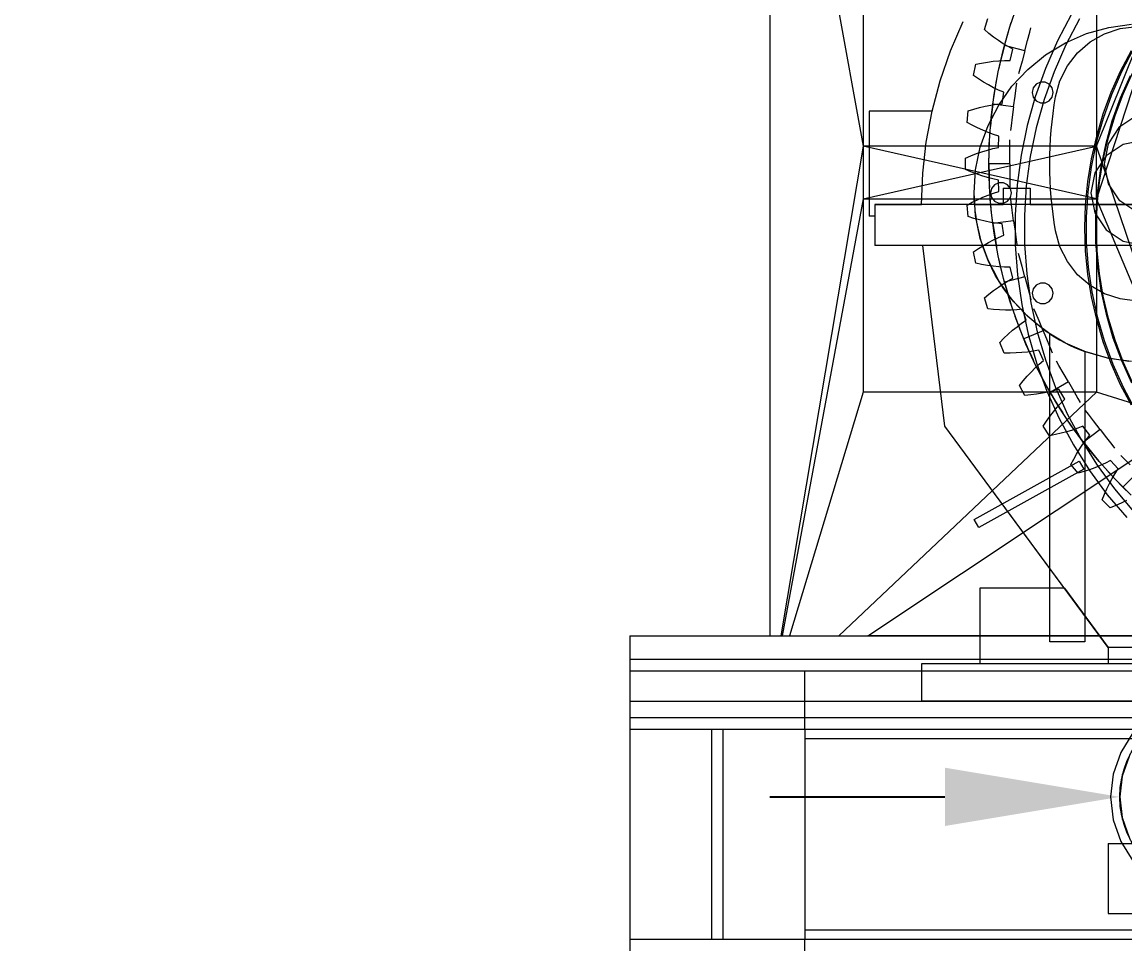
# Model space of a CAD drawing. Header units: millimetres. Extents: x -191664 to 191490, y -197311 to 10263.
# Drawn here: x 24107 to 25053, y 1055 to 1847 of the extents above; entities that cross this region are included whole.
import ezdxf

# ---------------------------------------------------------------- set-up
doc = ezdxf.new("R2010")
doc.units = ezdxf.units.MM
for name, color, linetype, lineweight in [('COTAS_O', 1, 'Continuous', 0), ('COTAS_P', 1, 'Continuous', 0), ('COTAS_R', 1, 'Continuous', 0), ('lateral_briquetadora', 7, 'Continuous', 0), ('lateral_C05', 7, 'Continuous', 0), ('TAMBORES_R', 3, 'Continuous', 0)]:
    doc.layers.add(name, color=color, linetype=linetype, lineweight=lineweight)
doc.dimstyles.new('PLANTA_100', dxfattribs={"dimtxt": 250, "dimasz": 150, "dimexe": 150, "dimexo": 80, "dimgap": 100, "dimtad": 1, "dimtih": 1, "dimtoh": 1, "dimdec": 1, "dimdsep": 46, "dimcen": 0.09, "dimclrd": 1, "dimclre": 1, "dimclrt": 1, "dimadec": 0, "dimazin": 0, "dimtfac": 1, "dimtdec": 4, "dimtofl": 0, "dimtmove": 0, "dimatfit": 3, "dimfxl": 1, "dimtolj": 1, "dimtzin": 0, "dimarcsym": 0})

# ---------------------------------------------------------------- blocks, each defined once
blk = doc.blocks.new('*D7')
at = {"layer": 'COTAS_P', "color": 1, "lineweight": -2, "transparency": 16777216}
for p, q in [((25334.81, 3271.57), (25080.53, 4103.58)), ((16187.4, 1228.91), (24980.92, 3916.29)), ((16254.38, 496.51), (16000.11, 1328.52))]:
    blk.add_line(p, q, dxfattribs=at)
at = {"layer": 'COTAS_P', "color": 1, "transparency": 16777216}
for points in [[(24973.62, 3940.2), (24988.23, 3892.38), (25124.37, 3960.13)], [(16180.1, 1252.82), (16194.71, 1205), (16043.95, 1185.07)]]:
    blk.add_solid(points, dxfattribs=at)
at = {"layer": 'Defpoints', "color": 0, "transparency": 16777216}
for p in [(25124.37, 3960.13), (25358.19, 3195.06), (16277.76, 420)]:
    blk.add_point(p, dxfattribs=at)
blk = doc.blocks.new('*D18')
at = {"layer": 'COTAS_O', "color": 1, "lineweight": -2, "transparency": 16777216}
for p, q in [((24708.19, 2300), (25478.19, 2300)), ((25328.19, 150), (25328.19, 2150)), ((24708.19, 0), (25478.19, 0))]:
    blk.add_line(p, q, dxfattribs=at)
at = {"layer": 'COTAS_O', "color": 1, "transparency": 16777216}
for points in [[(25303.19, 2150), (25353.19, 2150), (25328.19, 2300)], [(25303.19, 150), (25353.19, 150), (25328.19, 0)]]:
    blk.add_solid(points, dxfattribs=at)
at = {"layer": 'Defpoints', "color": 0, "transparency": 16777216}
for p in [(24628.19, 2300), (25328.19, 2300), (24628.19, 0)]:
    blk.add_point(p, dxfattribs=at)
blk = doc.blocks.new('*D26')
at = {"layer": 'COTAS_R', "color": 1, "lineweight": -2, "transparency": 16777216}
for p, q in [((24748.19, 1182), (24898.19, 1182)), ((25128.1, 1182), (25128.28, 1182)), ((25128.19, 1181.91), (25128.19, 1182.09))]:
    blk.add_line(p, q, dxfattribs=at)
at = {"layer": 'COTAS_R', "color": 1, "transparency": 16777216}
blk.add_solid([(24898.19, 1207), (24898.19, 1157), (25048.19, 1182)], dxfattribs=at)
at = {"layer": 'Defpoints', "color": 0, "transparency": 16777216}
for p in [(25048.19, 1182), (25208.19, 1182)]:
    blk.add_point(p, dxfattribs=at)

msp = doc.modelspace()

# ---------------------------------------------------------------- linework, layer by layer
at = {"layer": 'lateral_briquetadora', "color": 9, "true_color": 0xb9c3c2}
for p, q in [((24748.19, 2180), (24828.19, 1740)), ((24748.19, 2180), (24748.19, 1320)), ((24828.19, 1940), (24828.19, 1740)), ((25028.19, 1940), (25028.19, 1740)), ((25028.19, 1740), (25108.19, 1940)), ((25108.19, 1940), (25028.19, 1695)), ((24953.93, 1842.43), (24960.35, 1861.23)), ((24932.05, 1840.02), (24934.91, 1849.45)), ((24953.88, 1842.29), (24955.12, 1846.16)), ((25006.73, 1853.21), (24994.75, 1830.38)), ((25013.68, 1849.24), (25001.96, 1826.91)), ((24935.98, 1836.75), (24932.05, 1840.02)), ((24939.98, 1833.65), (24935.98, 1836.75)), ((24948.46, 1823.32), (24953.93, 1842.43)), ((24949.3, 1826.52), (24951.76, 1835.3)), ((24951.76, 1835.3), (24953.88, 1842.29)), ((24969.05, 1830.66), (24970.94, 1837.72)), ((24970.94, 1837.72), (24971.99, 1841.64)), ((25022.69, 1829.46), (25035.04, 1836.48)), ((25035.04, 1836.48), (25048.53, 1840.97)), ((25048.53, 1840.97), (25062.63, 1842.73)), ((24944.03, 1830.73), (24939.98, 1833.65)), ((24948.15, 1827.99), (24944.03, 1830.73)), ((24949.3, 1826.52), (24947.05, 1817.69)), ((24952.32, 1825.46), (24948.15, 1827.99)), ((24966.69, 1821.86), (24949.3, 1826.52)), ((24956.56, 1823.16), (24952.32, 1825.46)), ((24966.69, 1821.86), (24969.05, 1830.66)), ((24994.75, 1830.38), (24984.39, 1806.77)), ((25001.96, 1826.91), (24991.83, 1803.81)), ((25011.94, 1820.15), (25022.69, 1829.46)), ((24943.97, 1803.96), (24948.46, 1823.32)), ((24947.05, 1817.69), (24945.38, 1810.57)), ((24954.16, 1813.61), (24956.56, 1823.16)), ((24966.69, 1821.86), (24964.33, 1813.06)), ((25003.22, 1808.93), (25011.94, 1820.15)), ((25048.89, 1804.5), (25058.08, 1822.12)), ((24922.68, 1800.63), (24924.6, 1810.3)), ((24924.6, 1810.3), (24929.62, 1811.33)), ((24929.62, 1811.33), (24934.6, 1812.17)), ((24934.6, 1812.17), (24939.55, 1812.84)), ((24939.55, 1812.84), (24944.47, 1813.32)), ((24944.47, 1813.32), (24949.34, 1813.58)), ((24945.38, 1810.57), (24944.52, 1806.61)), ((24949.34, 1813.58), (24954.16, 1813.61)), ((24964.33, 1813.06), (24962.44, 1806)), ((24984.39, 1806.77), (24975.7, 1782.49)), ((24996.85, 1796.23), (25003.22, 1808.93)), ((24926.92, 1797.77), (24922.68, 1800.63)), ((24931.2, 1795.08), (24926.92, 1797.77)), ((24940.46, 1784.4), (24943.97, 1803.96)), ((24962.44, 1806), (24961.39, 1802.09)), ((24991.83, 1803.81), (24983.32, 1780.06)), ((25040.84, 1786.33), (25048.89, 1804.5)), ((25051.02, 1784.81), (25059.12, 1802.69)), ((24935.52, 1792.57), (24931.2, 1795.08)), ((24939.88, 1790.25), (24935.52, 1792.57)), ((24944.28, 1788.14), (24939.88, 1790.25)), ((24940.59, 1785.22), (24941.78, 1792.43)), ((24941.78, 1792.43), (24942.49, 1796.43)), ((24948.73, 1786.27), (24944.28, 1788.14)), ((24958.33, 1782.88), (24959.28, 1790.13)), ((24959.28, 1790.13), (24959.81, 1794.15)), ((24993.09, 1782.52), (24996.85, 1796.23)), ((24937.95, 1764.68), (24940.46, 1784.4)), ((24939.29, 1776.2), (24940.59, 1785.22)), ((24947.28, 1776.52), (24948.73, 1786.27)), ((24957.14, 1773.85), (24958.33, 1782.88)), ((24975.7, 1782.49), (24968.72, 1757.68)), ((24983.32, 1780.06), (24976.5, 1755.78)), ((24991.94, 1775.39), (24993.09, 1782.52)), ((25033.98, 1767.68), (25040.84, 1786.33)), ((25044.11, 1766.43), (25051.02, 1784.81)), ((24917.22, 1760.52), (24918.19, 1770.34)), ((24918.19, 1770.34), (24923.07, 1771.84)), ((24923.07, 1771.84), (24927.95, 1773.18)), ((24927.95, 1773.18), (24932.81, 1774.33)), ((24932.81, 1774.33), (24937.66, 1775.28)), ((24937.66, 1775.28), (24942.48, 1776.02)), ((24939.29, 1776.2), (24938.21, 1767.15)), ((24957.14, 1773.85), (24939.29, 1776.2)), ((24942.48, 1776.02), (24947.28, 1776.52)), ((24957.14, 1773.85), (24955.95, 1764.82)), ((24990.95, 1768.23), (24991.94, 1775.39)), ((24921.72, 1758.09), (24917.22, 1760.52)), ((24936.44, 1744.87), (24937.95, 1764.68)), ((24937.49, 1759.88), (24937.15, 1755.83)), ((24938.21, 1767.15), (24937.49, 1759.88)), ((24955.95, 1764.82), (24955, 1757.57)), ((24989.41, 1753.87), (24990.1, 1761.06)), ((24990.1, 1761.06), (24990.95, 1768.23)), ((25028.33, 1748.63), (25033.98, 1767.68)), ((25038.41, 1747.65), (25044.11, 1766.43)), ((25048.12, 1756.82), (25062.72, 1766.57)), ((24926.24, 1755.83), (24921.72, 1758.09)), ((24930.79, 1753.75), (24926.24, 1755.83)), ((24935.35, 1751.87), (24930.79, 1753.75)), ((24939.94, 1750.2), (24935.35, 1751.87)), ((24944.55, 1748.78), (24939.94, 1750.2)), ((24955, 1757.57), (24954.47, 1753.55)), ((24968.72, 1757.68), (24963.49, 1732.43)), ((24976.5, 1755.78), (24971.38, 1731.08)), ((24988.88, 1746.66), (24989.41, 1753.87)), ((25038.36, 1742.22), (25048.12, 1756.82)), ((24828.19, 1740), (24757.6, 1320)), ((24828.19, 1740), (24828.19, 1695)), ((25028.19, 1695), (24828.19, 1740)), ((25028.19, 1740), (24828.19, 1740)), ((24828.19, 1695), (25028.19, 1740)), ((24935.94, 1725), (24936.44, 1744.87)), ((24936.04, 1734.11), (24936.28, 1741.42)), ((24936.28, 1741.42), (24936.47, 1745.47)), ((24944.06, 1738.94), (24944.55, 1748.78)), ((24953.94, 1741.42), (24953.94, 1745.47)), ((24953.94, 1734.11), (24953.94, 1741.42)), ((24988.49, 1739.45), (24988.88, 1746.66)), ((25023.9, 1729.26), (25028.33, 1748.63)), ((25028.19, 1695), (25028.19, 1740)), ((25108.19, 1504), (25028.19, 1740)), ((25033.95, 1728.53), (25038.41, 1747.65)), ((25034.94, 1725), (25038.36, 1742.22)), ((24915.72, 1729.93), (24920.43, 1731.91)), ((24920.43, 1731.91), (24925.16, 1733.71)), ((24925.16, 1733.71), (24929.88, 1735.34)), ((24929.88, 1735.34), (24934.61, 1736.76)), ((24934.61, 1736.76), (24939.34, 1737.97)), ((24935.94, 1725), (24936.04, 1734.11)), ((24939.34, 1737.97), (24944.06, 1738.94)), ((24953.94, 1725), (24953.94, 1734.11)), ((24963.49, 1732.43), (24960.03, 1706.88)), ((24971.38, 1731.08), (24967.99, 1706.09)), ((24988.19, 1725), (24988.26, 1732.22)), ((24988.26, 1732.22), (24988.49, 1739.45)), ((24915.72, 1720.07), (24915.72, 1729.93)), ((24953.94, 1725), (24935.94, 1725)), ((24936.44, 1705.13), (24935.94, 1725)), ((24935.94, 1725), (24936.04, 1715.89)), ((24953.94, 1725), (24953.94, 1715.89)), ((24988.26, 1717.78), (24988.19, 1725)), ((25020.73, 1709.64), (25023.9, 1729.26)), ((25030.75, 1709.16), (25033.95, 1728.53)), ((25038.36, 1707.78), (25034.94, 1725)), ((24920.43, 1718.09), (24915.72, 1720.07)), ((24925.16, 1716.29), (24920.43, 1718.09)), ((24929.88, 1714.66), (24925.16, 1716.29)), ((24934.61, 1713.24), (24929.88, 1714.66)), ((24939.34, 1712.03), (24934.61, 1713.24)), ((24936.04, 1715.89), (24936.28, 1708.58)), ((24944.06, 1711.06), (24939.34, 1712.03)), ((24953.94, 1715.89), (24953.94, 1708.58)), ((24988.49, 1710.55), (24988.26, 1717.78)), ((24936.28, 1708.58), (24936.47, 1704.53)), ((24937.95, 1685.32), (24936.44, 1705.13)), ((24944.55, 1701.22), (24944.06, 1711.06)), ((24953.94, 1708.58), (24953.94, 1704.53)), ((24960.03, 1706.88), (24958.35, 1681.16)), ((24967.99, 1706.09), (24966.35, 1680.92)), ((24988.88, 1703.34), (24988.49, 1710.55)), ((24989.41, 1696.13), (24988.88, 1703.34)), ((25018.82, 1689.86), (25020.73, 1709.64)), ((25028.83, 1689.62), (25030.75, 1709.16)), ((25048.12, 1693.18), (25038.36, 1707.78)), ((24828.19, 1695), (24758.58, 1320)), ((24828.19, 1695), (24828.19, 1529)), ((24828.19, 1695), (25028.19, 1695)), ((24921.72, 1691.91), (24926.24, 1694.17)), ((24926.24, 1694.17), (24930.79, 1696.25)), ((24930.79, 1696.25), (24935.35, 1698.13)), ((24935.35, 1698.13), (24939.94, 1699.8)), ((24937.49, 1690.12), (24937.15, 1694.17)), ((24939.94, 1699.8), (24944.55, 1701.22)), ((24955, 1692.43), (24954.47, 1696.45)), ((24990.1, 1688.94), (24989.41, 1696.13)), ((25028.19, 1695), (25028.19, 1529)), ((25108.19, 1504), (25028.19, 1695)), ((25062.72, 1683.43), (25048.12, 1693.18)), ((24917.22, 1689.48), (24921.72, 1691.91)), ((24918.19, 1679.66), (24917.22, 1689.48)), ((24938.21, 1682.85), (24937.49, 1690.12)), ((24940.46, 1665.6), (24937.95, 1685.32)), ((24955.95, 1685.18), (24955, 1692.43)), ((24957.14, 1676.15), (24955.95, 1685.18)), ((24990.95, 1681.77), (24990.1, 1688.94)), ((25018.19, 1670), (25018.82, 1689.86)), ((25028.19, 1670), (25028.83, 1689.62)), ((24923.07, 1678.16), (24918.19, 1679.66)), ((24927.95, 1676.82), (24923.07, 1678.16)), ((24932.81, 1675.67), (24927.95, 1676.82)), ((24937.66, 1674.72), (24932.81, 1675.67)), ((24942.48, 1673.98), (24937.66, 1674.72)), ((24939.29, 1673.8), (24938.21, 1682.85)), ((24957.14, 1676.15), (24939.29, 1673.8)), ((24939.29, 1673.8), (24940.59, 1664.78)), ((24947.28, 1673.48), (24942.48, 1673.98)), ((24957.14, 1676.15), (24958.33, 1667.12)), ((24958.35, 1681.16), (24958.48, 1655.38)), ((24966.35, 1680.92), (24966.47, 1655.69)), ((24991.94, 1674.61), (24990.95, 1681.77)), ((24993.09, 1667.48), (24991.94, 1674.61)), ((24943.97, 1646.04), (24940.46, 1665.6)), ((24940.59, 1664.78), (24941.78, 1657.57)), ((24948.73, 1663.73), (24947.28, 1673.48)), ((24958.33, 1667.12), (24959.28, 1659.87)), ((24996.85, 1653.77), (24993.09, 1667.48)), ((25018.82, 1650.14), (25018.19, 1670)), ((25028.83, 1650.38), (25028.19, 1670)), ((24926.92, 1652.23), (24931.2, 1654.92)), ((24931.2, 1654.92), (24935.52, 1657.43)), ((24935.52, 1657.43), (24939.88, 1659.75)), ((24939.88, 1659.75), (24944.28, 1661.86)), ((24941.78, 1657.57), (24942.49, 1653.57)), ((24944.28, 1661.86), (24948.73, 1663.73)), ((24958.48, 1655.38), (24960.39, 1629.67)), ((24959.28, 1659.87), (24959.81, 1655.85)), ((24966.47, 1655.69), (24968.34, 1630.54)), ((24922.68, 1649.37), (24926.92, 1652.23)), ((24924.6, 1639.7), (24922.68, 1649.37)), ((24948.46, 1626.68), (24943.97, 1646.04)), ((24962.44, 1644), (24961.39, 1647.91)), ((25003.22, 1641.07), (24996.85, 1653.77)), ((25020.73, 1630.36), (25018.82, 1650.14)), ((25030.75, 1630.84), (25028.83, 1650.38)), ((24929.62, 1638.67), (24924.6, 1639.7)), ((24934.6, 1637.83), (24929.62, 1638.67)), ((24939.55, 1637.16), (24934.6, 1637.83)), ((24944.47, 1636.68), (24939.55, 1637.16)), ((24949.34, 1636.42), (24944.47, 1636.68)), ((24945.38, 1639.43), (24944.52, 1643.39)), ((24947.05, 1632.31), (24945.38, 1639.43)), ((24954.16, 1636.39), (24949.34, 1636.42)), ((24956.56, 1626.84), (24954.16, 1636.39)), ((24964.33, 1636.94), (24962.44, 1644)), ((24966.69, 1628.14), (24964.33, 1636.94)), ((25011.94, 1629.85), (25003.22, 1641.07)), ((24949.3, 1623.48), (24947.05, 1632.31)), ((24953.93, 1607.57), (24948.46, 1626.68)), ((24966.69, 1628.14), (24949.3, 1623.48)), ((24952.32, 1624.54), (24956.56, 1626.84)), ((24960.39, 1629.67), (24964.09, 1604.15)), ((24966.69, 1628.14), (24969.05, 1619.34)), ((24968.34, 1630.54), (24971.97, 1605.58)), ((25022.69, 1620.54), (25011.94, 1629.85)), ((25023.9, 1610.74), (25020.73, 1630.36)), ((25033.95, 1611.47), (25030.75, 1630.84)), ((24939.98, 1616.35), (24944.03, 1619.27)), ((24944.03, 1619.27), (24948.15, 1622.01)), ((24948.15, 1622.01), (24952.32, 1624.54)), ((24949.3, 1623.48), (24951.76, 1614.7)), ((24969.05, 1619.34), (24970.94, 1612.28)), ((25035.04, 1613.52), (25022.69, 1620.54)), ((24932.05, 1609.98), (24935.98, 1613.25)), ((24934.91, 1600.55), (24932.05, 1609.98)), ((24935.98, 1613.25), (24939.98, 1616.35)), ((24951.76, 1614.7), (24953.88, 1607.71)), ((24953.88, 1607.71), (24955.12, 1603.84)), ((24960.35, 1588.77), (24953.93, 1607.57)), ((24970.94, 1612.28), (24971.99, 1608.36)), ((25028.33, 1591.37), (25023.9, 1610.74)), ((25038.41, 1592.35), (25033.95, 1611.47)), ((25048.53, 1609.03), (25035.04, 1613.52)), ((25062.63, 1607.27), (25048.53, 1609.03)), ((24940, 1600.02), (24934.91, 1600.55)), ((24945.04, 1599.67), (24940, 1600.02)), ((24950.03, 1599.49), (24945.04, 1599.67)), ((24954.97, 1599.5), (24950.03, 1599.49)), ((24959.85, 1599.71), (24954.97, 1599.5)), ((24964.65, 1600.16), (24959.85, 1599.71)), ((24964.09, 1604.15), (24969.56, 1578.96)), ((24967.97, 1590.88), (24964.65, 1600.16)), ((24971.97, 1605.58), (24977.32, 1580.93)), ((24976.14, 1596.95), (24974.59, 1600.7)), ((24959.83, 1590.19), (24958.45, 1594.01)), ((24962.41, 1583.35), (24959.83, 1590.19)), ((24967.73, 1570.31), (24960.35, 1588.77)), ((24963.98, 1588.18), (24967.97, 1590.88)), ((24978.94, 1590.2), (24976.14, 1596.95)), ((24982.42, 1581.78), (24978.94, 1590.2)), ((25033.98, 1572.32), (25028.33, 1591.37)), ((25044.11, 1573.57), (25038.41, 1592.35)), ((24952.5, 1578.82), (24956.25, 1582.13)), ((24956.25, 1582.13), (24960.07, 1585.25)), ((24960.07, 1585.25), (24963.98, 1588.18)), ((24965.79, 1574.89), (24962.41, 1583.35)), ((24982.42, 1581.78), (24965.79, 1574.89)), ((24977.32, 1580.93), (24984.37, 1556.71)), ((24982.42, 1581.78), (24985.91, 1573.36)), ((24945.23, 1571.71), (24948.83, 1575.34)), ((24949, 1562.6), (24945.23, 1571.71)), ((24948.83, 1575.34), (24952.5, 1578.82)), ((24965.79, 1574.89), (24969.38, 1566.51)), ((24976.02, 1552.26), (24967.73, 1570.31)), ((24969.56, 1578.96), (24976.77, 1554.21)), ((24985.91, 1573.36), (24988.71, 1566.61)), ((25040.84, 1553.67), (25033.98, 1572.32)), ((25051.02, 1555.19), (25044.11, 1573.57)), ((24954.12, 1562.58), (24949, 1562.6)), ((24959.17, 1562.72), (24954.12, 1562.58)), ((24964.16, 1563.03), (24959.17, 1562.72)), ((24969.07, 1563.52), (24964.16, 1563.03)), ((24973.9, 1564.21), (24969.07, 1563.52)), ((24969.38, 1566.51), (24972.4, 1559.86)), ((24978.64, 1565.12), (24973.9, 1564.21)), ((24982.85, 1556.22), (24978.64, 1565.12)), ((24988.71, 1566.61), (24990.26, 1562.87)), ((24972.4, 1559.86), (24974.12, 1556.18)), ((24975.54, 1549.84), (24979.14, 1553.14)), ((24985.22, 1534.64), (24976.02, 1552.26)), ((24976.77, 1554.21), (24985.69, 1530.02)), ((24979.14, 1553.14), (24982.85, 1556.22)), ((24984.37, 1556.71), (24993.09, 1533.04)), ((24995.87, 1552.09), (24993.84, 1555.61)), ((24999.52, 1545.77), (24995.87, 1552.09)), ((25048.89, 1535.5), (25040.84, 1553.67)), ((25059.12, 1537.31), (25051.02, 1555.19)), ((24965.32, 1538.88), (24968.64, 1542.7)), ((24968.64, 1542.7), (24972.04, 1546.36)), ((24972.04, 1546.36), (24975.54, 1549.84)), ((24980.58, 1543.27), (24978.71, 1546.87)), ((24984.02, 1536.82), (24980.58, 1543.27)), ((25004.08, 1537.88), (24999.52, 1545.77)), ((24962.1, 1534.91), (24965.32, 1538.88)), ((24966.74, 1526.21), (24962.1, 1534.91)), ((24988.49, 1528.88), (24984.02, 1536.82)), ((24995.31, 1517.51), (24985.22, 1534.64)), ((25004.08, 1537.88), (24988.49, 1528.88)), ((24993.09, 1533.04), (25003.44, 1510.04)), ((25004.08, 1537.88), (25008.63, 1529.98)), ((25058.08, 1517.88), (25048.89, 1535.5)), ((24828.19, 1529), (24765.09, 1320)), ((25028.19, 1529), (24807.36, 1320)), ((25028.19, 1529), (24828.19, 1529)), ((24971.84, 1526.69), (24966.74, 1526.21)), ((24976.85, 1527.33), (24971.84, 1526.69)), ((24981.79, 1528.13), (24976.85, 1527.33)), ((24986.63, 1529.1), (24981.79, 1528.13)), ((24985.69, 1530.02), (24996.27, 1506.51)), ((24991.37, 1530.26), (24986.63, 1529.1)), ((24988.49, 1528.88), (24993.14, 1521.04)), ((24995.99, 1531.63), (24991.37, 1530.26)), ((25001.06, 1523.18), (24995.99, 1531.63)), ((24997.67, 1519.75), (25001.06, 1523.18)), ((25008.63, 1529.98), (25012.29, 1523.66)), ((25012.29, 1523.66), (25014.31, 1520.14)), ((25108.19, 1504), (25028.19, 1529)), ((24991.27, 1512.31), (24994.41, 1516.12)), ((24993.14, 1521.04), (24996.99, 1514.83)), ((24994.41, 1516.12), (24997.67, 1519.75)), ((25006.24, 1500.92), (24995.31, 1517.51)), ((24996.99, 1514.83), (24999.19, 1511.41)), ((25021.28, 1510.2), (25018.81, 1513.41)), ((24832.19, 1320), (25108.19, 1504)), ((24982.49, 1499.94), (24985.31, 1504.21)), ((24985.31, 1504.21), (24988.24, 1508.33)), ((24988.24, 1508.33), (24991.27, 1512.31)), ((24996.27, 1506.51), (25008.46, 1483.79)), ((25003.44, 1510.04), (25015.37, 1487.82)), ((25025.73, 1504.4), (25021.28, 1510.2)), ((25031.27, 1497.17), (25025.73, 1504.4)), ((24987.97, 1491.74), (24982.49, 1499.94)), ((25002.75, 1495.12), (24997.92, 1493.84)), ((25007.48, 1496.56), (25002.75, 1495.12)), ((25007.27, 1499.45), (25004.95, 1502.78)), ((25018, 1484.9), (25006.24, 1500.92)), ((25011.53, 1493.51), (25007.27, 1499.45)), ((25012.08, 1498.18), (25007.48, 1496.56)), ((25016.55, 1500), (25012.08, 1498.18)), ((25022.41, 1492.09), (25016.55, 1500)), ((25031.27, 1497.17), (25016.99, 1486.21)), ((25031.27, 1497.17), (25036.82, 1489.94)), ((24992.99, 1492.72), (24987.97, 1491.74)), ((24997.92, 1493.84), (24992.99, 1492.72)), ((25016.99, 1486.21), (25011.53, 1493.51)), ((25015.37, 1487.82), (25028.82, 1466.47)), ((25016.49, 1484.41), (25019.37, 1488.35)), ((25016.99, 1486.21), (25022.62, 1479.05)), ((25030.56, 1469.5), (25018, 1484.9)), ((25019.37, 1488.35), (25022.41, 1492.09)), ((25036.82, 1489.94), (25041.27, 1484.15)), ((25008.46, 1483.79), (25022.2, 1461.98)), ((25008.61, 1471.66), (25011.11, 1476.06)), ((25011.11, 1476.06), (25013.74, 1480.31)), ((25013.74, 1480.31), (25016.49, 1484.41)), ((25022.62, 1479.05), (25027.26, 1473.4)), ((25041.27, 1484.15), (25043.74, 1480.93)), ((24923.19, 1420), (25013.19, 1470)), ((25006.21, 1467.14), (25008.61, 1471.66)), ((25012.47, 1459.52), (25006.21, 1467.14)), ((25013.19, 1470), (25017.19, 1463)), ((25031.41, 1466.23), (25026.85, 1464.33)), ((25027.26, 1473.4), (25029.88, 1470.3)), ((25028.82, 1466.47), (25043.72, 1446.12)), ((25043.89, 1454.75), (25030.56, 1469.5)), ((25035.83, 1468.29), (25031.41, 1466.23)), ((25040.1, 1470.54), (25035.83, 1468.29)), ((25046.71, 1463.24), (25040.1, 1470.54)), ((25051.94, 1471.97), (25049.07, 1474.84)), ((25057.11, 1466.81), (25051.94, 1471.97)), ((25017.19, 1463), (24927.19, 1413)), ((25017.37, 1460.98), (25012.47, 1459.52)), ((25022.17, 1462.58), (25017.37, 1460.98)), ((25026.85, 1464.33), (25022.17, 1462.58)), ((25022.2, 1461.98), (25037.43, 1441.17)), ((25039.46, 1459.49), (25036.73, 1462.49)), ((25044.46, 1454.16), (25039.46, 1459.49)), ((25041.57, 1455.02), (25044.06, 1459.22)), ((25044.06, 1459.22), (25046.71, 1463.24)), ((25063.55, 1460.37), (25050.82, 1447.64)), ((25037.04, 1446.18), (25039.23, 1450.67)), ((25039.23, 1450.67), (25041.57, 1455.02)), ((25057.94, 1440.7), (25043.89, 1454.75)), ((25050.82, 1447.64), (25044.46, 1454.16)), ((25050.82, 1447.64), (25057.34, 1441.27)), ((25033.04, 1436.83), (25034.98, 1441.56)), ((25034.98, 1441.56), (25037.04, 1446.18)), ((25037.43, 1441.17), (25054.07, 1421.48)), ((25043.72, 1446.12), (25060, 1426.86)), ((25040.01, 1429.85), (25033.04, 1436.83)), ((25044.75, 1431.79), (25040.01, 1429.85)), ((25049.36, 1433.85), (25044.75, 1431.79)), ((25053.85, 1436.05), (25049.36, 1433.85)), ((24927.19, 1413), (24923.19, 1420)), ((24748.19, 1320), (24757.6, 1320)), ((24748.19, 1320), (26708.19, 1320)), ((24757.6, 1320), (24758.58, 1320)), ((24758.58, 1320), (24765.09, 1320)), ((24765.09, 1320), (24807.36, 1320)), ((24807.36, 1320), (24832.19, 1320)), ((24832.19, 1320), (26334.85, 1320)), ((25121.52, 1320), (24832.19, 1320))]:
    msp.add_line(p, q, dxfattribs=at)
at = {"layer": 'lateral_briquetadora', "color": 117, "true_color": 0x28865c}
for p, q in [((24903.13, 1821.79), (24913.96, 1846.9)), ((25038.69, 1841.97), (25058.29, 1844.66)), ((25001.48, 1828.74), (25019.63, 1836.63)), ((25019.63, 1836.63), (25038.69, 1841.97)), ((24984.57, 1818.46), (25001.48, 1828.74)), ((24894.2, 1796.12), (24903.13, 1821.79)), ((24969.22, 1805.97), (24984.57, 1818.46)), ((24955.71, 1791.51), (24969.22, 1805.97)), ((24887.22, 1769.99), (24894.2, 1796.12)), ((24944.3, 1775.34), (24955.71, 1791.51)), ((24973.95, 1790.03), (24973.06, 1786.13)), ((24976.45, 1793.16), (24973.95, 1790.03)), ((24980.06, 1794.9), (24976.45, 1793.16)), ((24984.06, 1794.9), (24980.06, 1794.9)), ((24987.67, 1793.16), (24984.06, 1794.9)), ((24990.17, 1790.03), (24987.67, 1793.16)), ((24991.06, 1786.13), (24990.17, 1790.03)), ((24973.06, 1786.13), (24973.95, 1782.22)), ((24973.95, 1782.22), (24976.45, 1779.09)), ((24976.45, 1779.09), (24980.06, 1777.35)), ((24984.06, 1777.35), (24987.67, 1779.09)), ((24987.67, 1779.09), (24990.17, 1782.22)), ((24990.17, 1782.22), (24991.06, 1786.13)), ((24887.22, 1770), (24833.19, 1770)), ((24833.19, 1770), (24833.19, 1680)), ((24882.21, 1743.52), (24887.22, 1769.99)), ((24887.22, 1769.99), (24887.22, 1770)), ((24935.19, 1757.77), (24944.3, 1775.34)), ((24980.06, 1777.35), (24984.06, 1777.35)), ((24928.56, 1739.12), (24935.19, 1757.77)), ((24879.19, 1716.82), (24882.21, 1743.52)), ((25050.98, 1741.53), (25036.4, 1731.78)), ((25068.19, 1744.95), (25050.98, 1741.53)), ((24924.54, 1719.74), (24928.56, 1739.12)), ((25036.4, 1731.78), (25026.66, 1717.2)), ((24878.19, 1690), (24879.19, 1716.82)), ((24923.19, 1700), (24924.54, 1719.74)), ((25026.66, 1717.2), (25023.24, 1700)), ((24938.28, 1703.9), (24937.39, 1700)), ((24940.78, 1707.04), (24938.28, 1703.9)), ((24944.38, 1708.77), (24940.78, 1707.04)), ((24948.39, 1708.77), (24944.38, 1708.77)), ((24948.19, 1704), (24971.19, 1704)), ((24948.19, 1704), (24948.19, 1690)), ((24952, 1707.04), (24948.39, 1708.77)), ((24954.5, 1703.9), (24952, 1707.04)), ((24955.39, 1700), (24954.5, 1703.9)), ((24971.19, 1704), (24971.19, 1690)), ((24923.19, 1698.57), (24923.19, 1700)), ((24924.54, 1680.26), (24923.19, 1700)), ((24923.21, 1697.14), (24923.19, 1698.57)), ((24923.25, 1695.71), (24923.21, 1697.14)), ((24923.3, 1694.28), (24923.25, 1695.71)), ((24923.36, 1692.85), (24923.3, 1694.28)), ((24923.44, 1691.43), (24923.36, 1692.85)), ((24937.39, 1700), (24938.28, 1696.1)), ((24938.28, 1696.1), (24940.78, 1692.96)), ((24940.78, 1692.96), (24944.38, 1691.23)), ((24948.39, 1691.23), (24952, 1692.96)), ((24952, 1692.96), (24954.5, 1696.1)), ((24954.5, 1696.1), (24955.39, 1700)), ((25023.24, 1700), (25026.66, 1682.8)), ((24838.19, 1690), (24878.19, 1690)), ((24923.53, 1690), (24838.19, 1690)), ((25156.72, 1690), (24838.19, 1690)), ((24838.19, 1690), (24838.19, 1655)), ((24838.19, 1690), (24838.19, 1680)), ((24948.19, 1690), (24878.19, 1690)), ((25818.19, 1690), (24878.19, 1690)), ((24923.53, 1690), (24923.44, 1691.43)), ((24923.53, 1690), (24948.19, 1690)), ((24923.53, 1690), (24923.97, 1684.91)), ((24923.97, 1684.91), (24924.59, 1679.84)), ((24944.38, 1691.23), (24948.39, 1691.23)), ((24971.19, 1690), (24948.19, 1690)), ((25156.72, 1690), (24971.19, 1690)), ((24971.19, 1690), (25158.19, 1690)), ((24838.19, 1680), (24833.19, 1680)), ((24928.56, 1660.88), (24924.54, 1680.26)), ((24924.59, 1679.84), (24925.39, 1674.8)), ((24925.39, 1674.8), (24926.37, 1669.79)), ((25026.66, 1682.8), (25036.4, 1668.22)), ((24926.37, 1669.79), (24927.52, 1664.81)), ((24927.52, 1664.81), (24928.85, 1659.88)), ((25036.4, 1668.22), (25050.98, 1658.47)), ((24930.35, 1655), (24838.19, 1655)), ((25167.8, 1655), (24838.19, 1655)), ((25167.8, 1655), (24879.4, 1655)), ((24930.35, 1655), (24879.4, 1655)), ((24898.19, 1500), (24879.4, 1655)), ((24935.19, 1642.23), (24928.56, 1660.88)), ((24928.85, 1659.88), (24930.35, 1655)), ((24935.28, 1642.02), (24930.35, 1655)), ((25050.98, 1658.47), (25068.19, 1655.05)), ((24944.3, 1624.66), (24935.19, 1642.23)), ((24941.44, 1629.57), (24935.28, 1642.02)), ((24948.76, 1617.76), (24941.44, 1629.57)), ((24955.71, 1608.49), (24944.3, 1624.66)), ((24957.18, 1606.71), (24948.76, 1617.76)), ((24973.95, 1617.78), (24973.06, 1613.87)), ((24976.45, 1620.91), (24973.95, 1617.78)), ((24980.06, 1622.65), (24976.45, 1620.91)), ((24984.06, 1622.65), (24980.06, 1622.65)), ((24987.67, 1620.91), (24984.06, 1622.65)), ((24990.17, 1617.78), (24987.67, 1620.91)), ((24991.06, 1613.87), (24990.17, 1617.78)), ((24969.22, 1594.03), (24955.71, 1608.49)), ((24973.06, 1613.87), (24973.95, 1609.97)), ((24973.95, 1609.97), (24976.45, 1606.84)), ((24987.67, 1606.84), (24990.17, 1609.97)), ((24990.17, 1609.97), (24991.06, 1613.87)), ((24966.61, 1596.52), (24957.18, 1606.71)), ((24976.45, 1606.84), (24980.06, 1605.1)), ((24980.06, 1605.1), (24984.06, 1605.1)), ((24984.06, 1605.1), (24987.67, 1606.84)), ((24976.98, 1587.28), (24966.61, 1596.52)), ((24984.57, 1581.54), (24969.22, 1594.03)), ((24988.19, 1579.07), (24976.98, 1587.28)), ((25001.48, 1571.26), (24984.57, 1581.54)), ((24988.19, 1377.86), (24988.19, 1579.07)), ((24988.19, 1315), (24988.19, 1579.07)), ((24988.19, 1579.07), (24992.24, 1576.48)), ((24992.24, 1576.48), (24996.39, 1574.03)), ((24996.39, 1574.03), (25000.61, 1571.71)), ((25000.61, 1571.71), (25004.9, 1569.54)), ((25019.63, 1563.37), (25001.48, 1571.26)), ((25004.9, 1569.54), (25009.27, 1567.51)), ((25009.27, 1567.51), (25013.7, 1565.63)), ((25013.7, 1565.63), (25018.19, 1563.89)), ((25036.81, 1558.44), (25018.19, 1563.89)), ((25018.19, 1563.89), (25018.19, 1337.14)), ((25018.19, 1563.89), (25018.19, 1315)), ((25038.69, 1558.03), (25019.63, 1563.37)), ((25056, 1555.51), (25036.81, 1558.44)), ((25058.29, 1555.34), (25038.69, 1558.03)), ((24988.19, 1377.86), (24898.19, 1500)), ((25038.19, 1310), (24898.19, 1500)), ((24988.19, 1315), (24988.19, 1377.86)), ((25018.19, 1337.14), (24988.19, 1377.86)), ((25000.61, 1361), (24928.19, 1361)), ((24928.19, 1361), (24928.19, 1296)), ((25000.61, 1361), (25038.19, 1310)), ((25038.19, 1310), (25018.19, 1337.14)), ((25018.19, 1337.14), (25018.19, 1315)), ((25018.19, 1315), (24988.19, 1315)), ((25638.19, 1310), (25038.19, 1310)), ((25038.19, 1310), (25038.19, 1296)), ((25858.19, 1296), (24878.19, 1296)), ((24878.19, 1296), (24878.19, 1264)), ((25038.19, 1296), (24928.19, 1296)), ((25858.19, 1264), (24878.19, 1264))]:
    msp.add_line(p, q, dxfattribs=at)
at = {"layer": 'lateral_briquetadora', "color": 117, "true_color": 0x376c5b}
for p, q in [((25059.73, 1823), (25049.72, 1803.94)), ((25049.72, 1803.94), (25041.07, 1784.22)), ((25056.93, 1800.47), (25048.51, 1781.26)), ((25041.07, 1784.22), (25033.81, 1763.95)), ((25048.51, 1781.26), (25041.44, 1761.52)), ((25033.81, 1763.95), (25027.99, 1743.22)), ((25041.44, 1761.52), (25035.76, 1741.33)), ((25027.99, 1743.22), (25023.62, 1722.14)), ((25035.76, 1741.33), (25031.5, 1720.79)), ((25023.62, 1722.14), (25020.73, 1700.8)), ((25031.5, 1720.79), (25028.69, 1700.01)), ((25020.73, 1700.8), (25019.33, 1679.32)), ((25028.69, 1700.01), (25027.32, 1679.08)), ((25019.33, 1679.32), (25019.43, 1657.79)), ((25027.32, 1679.08), (25027.42, 1658.1)), ((25019.43, 1657.79), (25021.03, 1636.32)), ((25027.42, 1658.1), (25028.98, 1637.19)), ((25021.03, 1636.32), (25024.12, 1615.01)), ((25028.98, 1637.19), (25031.99, 1616.43)), ((25024.12, 1615.01), (25028.69, 1593.97)), ((25031.99, 1616.43), (25036.44, 1595.94)), ((25028.69, 1593.97), (25034.71, 1573.3)), ((25036.44, 1595.94), (25042.31, 1575.8)), ((25034.71, 1573.3), (25042.15, 1553.1)), ((25042.31, 1575.8), (25049.56, 1556.12)), ((25042.15, 1553.1), (25050.99, 1533.46)), ((25049.56, 1556.12), (25058.17, 1537)), ((25050.99, 1533.46), (25061.17, 1514.49))]:
    msp.add_line(p, q, dxfattribs=at)
at = {"layer": 'lateral_briquetadora', "color": 251, "true_color": 0x53616b}
for p, q in [((24628.19, 1320), (26828.19, 1320)), ((24628.19, 1320), (24628.19, 1300)), ((24628.19, 1300), (26828.19, 1300)), ((24628.19, 1300), (24628.19, 1290)), ((24628.19, 1290), (26828.19, 1290)), ((24628.19, 1290), (24778.19, 1290)), ((24628.19, 1290), (24628.19, 1250)), ((24778.19, 1250), (24778.19, 1290)), ((24628.19, 1264), (26828.19, 1264)), ((24628.19, 1264), (24628.19, 1240)), ((24628.19, 1250), (26828.19, 1250)), ((24628.19, 1250), (24628.19, 1240)), ((24628.19, 1250), (24778.19, 1250)), ((24778.19, 1240), (24778.19, 1250)), ((24628.19, 1240), (26828.19, 1240)), ((24628.19, 1240), (24628.19, 1060)), ((24628.19, 1240), (24778.19, 1240)), ((24698.19, 1240), (24708.19, 1240)), ((24698.19, 1240), (24698.19, 1060)), ((24708.19, 1060), (24708.19, 1240)), ((24778.19, 1240), (26678.19, 1240)), ((24778.19, 1240), (24778.19, 1232)), ((24778.19, 1232), (26678.19, 1232)), ((24778.19, 1232), (24778.19, 1068)), ((24628.19, 1060), (26828.19, 1060)), ((24628.19, 1060), (24628.19, 1050)), ((24628.19, 1060), (24778.19, 1060)), ((24698.19, 1060), (24708.19, 1060)), ((24778.19, 1068), (26678.19, 1068)), ((24778.19, 1068), (24778.19, 1060)), ((24778.19, 1050), (24778.19, 1060)), ((24778.19, 1060), (26678.19, 1060))]:
    msp.add_line(p, q, dxfattribs=at)
at = {"layer": 'lateral_C05', "color": 117, "true_color": 0x376c5b}
for p, q in [((25059.39, 1236.87), (25048.9, 1220.18)), ((25048.9, 1220.18), (25042.39, 1201.58)), ((25056.11, 1216.71), (25050.19, 1199.8)), ((25042.39, 1201.58), (25040.19, 1182)), ((25050.19, 1199.8), (25048.19, 1182)), ((25040.19, 1182), (25042.39, 1162.42)), ((25048.19, 1182), (25050.19, 1164.2)), ((25050.19, 1164.2), (25056.11, 1147.29)), ((25042.39, 1162.42), (25048.9, 1143.82)), ((25048.9, 1143.82), (25059.39, 1127.13))]:
    msp.add_line(p, q, dxfattribs=at)
at = {"layer": 'lateral_C05', "color": 9, "true_color": 0xb9c3c2}
for p, q in [((25050.51, 1201.15), (25057.35, 1219.18)), ((25048.19, 1182), (25050.51, 1201.15)), ((25050.51, 1162.85), (25048.19, 1182)), ((25057.35, 1144.82), (25050.51, 1162.85))]:
    msp.add_line(p, q, dxfattribs=at)
at = {"layer": 'lateral_C05', "color": 251, "true_color": 0x596770}
for p, q in [((25038.19, 1142), (27328.19, 1142)), ((25038.19, 1142), (25038.19, 1082)), ((25038.19, 1082), (27328.19, 1082))]:
    msp.add_line(p, q, dxfattribs=at)
at = {"layer": 'TAMBORES_R'}
msp.add_circle((25128.19, 1182), 80, dxfattribs=at)

# ---------------------------------------------------------------- dimensions: what is measured, and where the dimension line sits
at = {"layer": 'COTAS_O'}
dim = msp.add_aligned_dim(p1=(24628.19, 0), p2=(24628.19, 2300), distance=-700, text='<> O', dimstyle='PLANTA_100', dxfattribs=at)
dim.commit()
dim.dimension.update_dxf_attribs({"geometry": '*D18', "text_midpoint": (25328.19, 1150)})
at = {"layer": 'COTAS_P'}
dim = msp.add_aligned_dim(p1=(16277.76, 420), p2=(25358.19, 3195.06), distance=800, text='<> P', dimstyle='PLANTA_100', dxfattribs=at)
dim.commit()
dim.dimension.update_dxf_attribs({"geometry": '*D7', "text_midpoint": (20584.16, 2572.6)})
at = {"layer": 'COTAS_R'}
dim = msp.add_diameter_dim_2p(p1=(25208.19, 1182), p2=(25048.19, 1182), text='<> R', dimstyle='PLANTA_100', dxfattribs=at)
dim.commit()
dim.dimension.update_dxf_attribs({"geometry": '*D26', "text_midpoint": (24748.19, 1182)})

doc.saveas('drawing.dxf')
